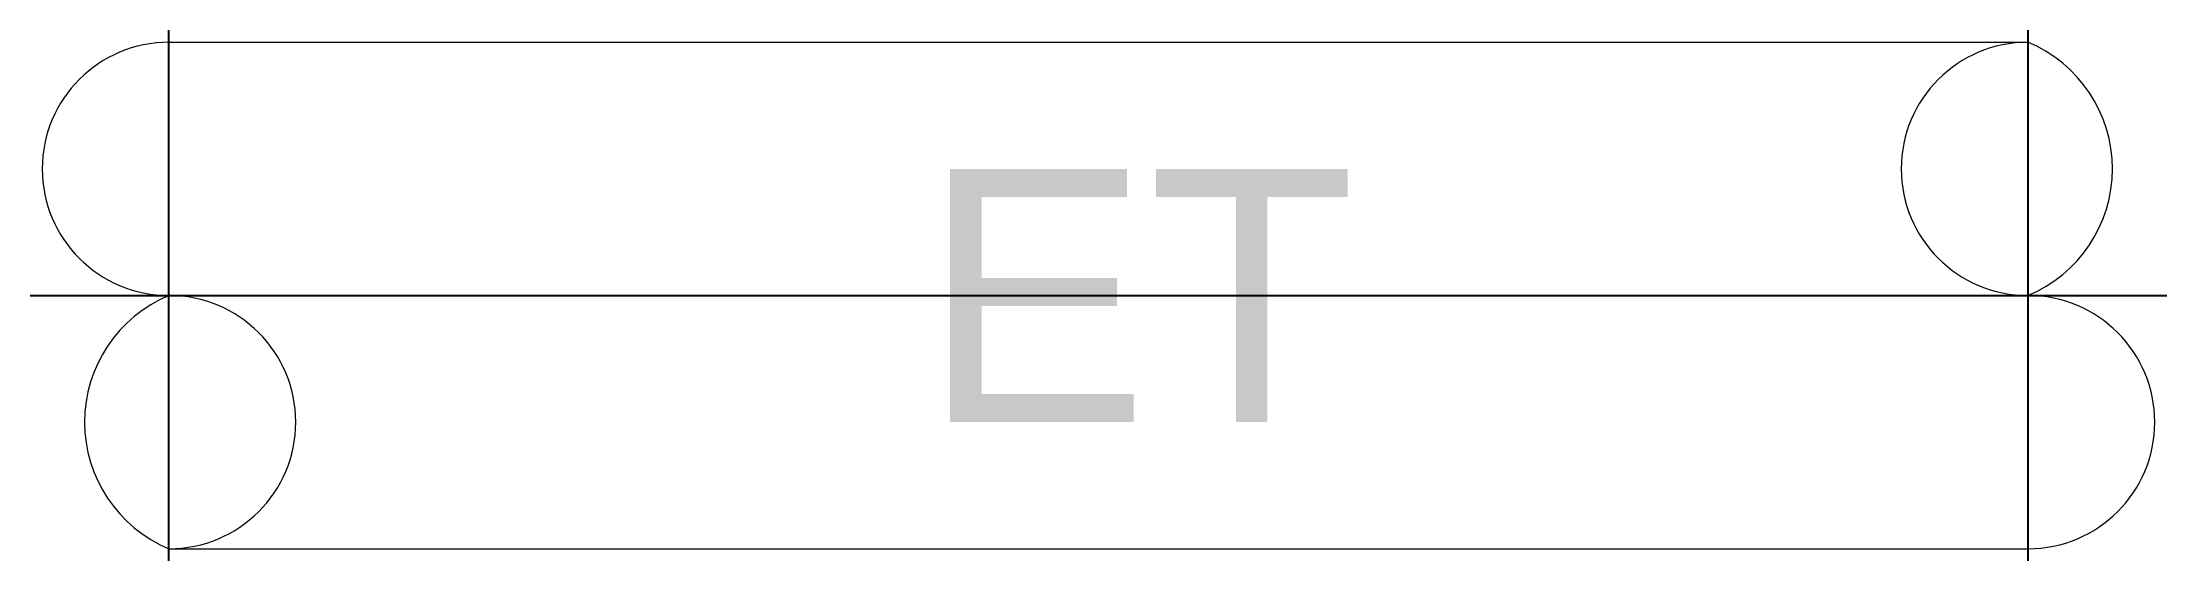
# Model space of a CAD drawing. Header units: metres. Extents: x -0.0123 to 0.0127, y -0.0022 to 0.0038.
import ezdxf

# ---------------------------------------------------------------- set-up
doc = ezdxf.new("R2010")
doc.units = ezdxf.units.M
doc.header["$PDMODE"] = 2
doc.layers.add('Level 8', color=7, linetype='Continuous')
doc.styles.add('Styledgn000', font='dgn000.shx')

# ---------------------------------------------------------------- blocks, each defined once
blk = doc.blocks.new('0000052')
at = {"layer": 'Level 8', "color": 181, "linetype": 'Continuous', "lineweight": 13, "true_color": 0xaa50ff}
for p, q in [((-0.011, 0.003), (0.011, 0.003)), ((-0.011, -0.003), (0.011, -0.003))]:
    blk.add_line(p, q, dxfattribs=at)
for centre, radius, start, end in [((-0.011, 0.0015000000000001), 0.0015000000419857, 90, 270), ((0.011, 0.0015000000000001), 0.0015000000839712, 90, 270), ((0.010375, 0.0015000000000001), 0.0016250000007549, 292.6198638888889, 67.38013333333336), ((-0.010375, -0.0014999999999999), 0.0016250000004529, 112.6198638888889, 247.3801333333334), ((-0.011, -0.0014999999999999), 0.0015000000559809, 270, 90), ((0.011, -0.0014999999999999), 0.0015000000699761, 270, 90)]:
    blk.add_arc(centre, radius, start, end, dxfattribs=at)
at = {"layer": 'Level 8', "color": 9, "linetype": 'Continuous', "lineweight": 13, "true_color": 0xc8c8c8, "insert": (0.0004761357344978, 0), "char_height": 0.003, "attachment_point": 5, "line_spacing_factor": 0.8, "style": 'Styledgn000'}
blk.add_mtext('ET', dxfattribs=at)

msp = doc.modelspace()

# ---------------------------------------------------------------- linework, layer by layer
for p in [(-0.010836626340515, 0.0008218693547895), (0.0111633739313335, 0.0008218694667513)]:
    msp.add_point(p)

# ---------------------------------------------------------------- block references
at = {"color": 9, "linetype": 'Continuous', "lineweight": 13, "true_color": 0xc8c8c8}
msp.add_blockref('0000052', (0.0001633737614282, 0.0008218693967751), dxfattribs=at)

doc.saveas('drawing.dxf')
